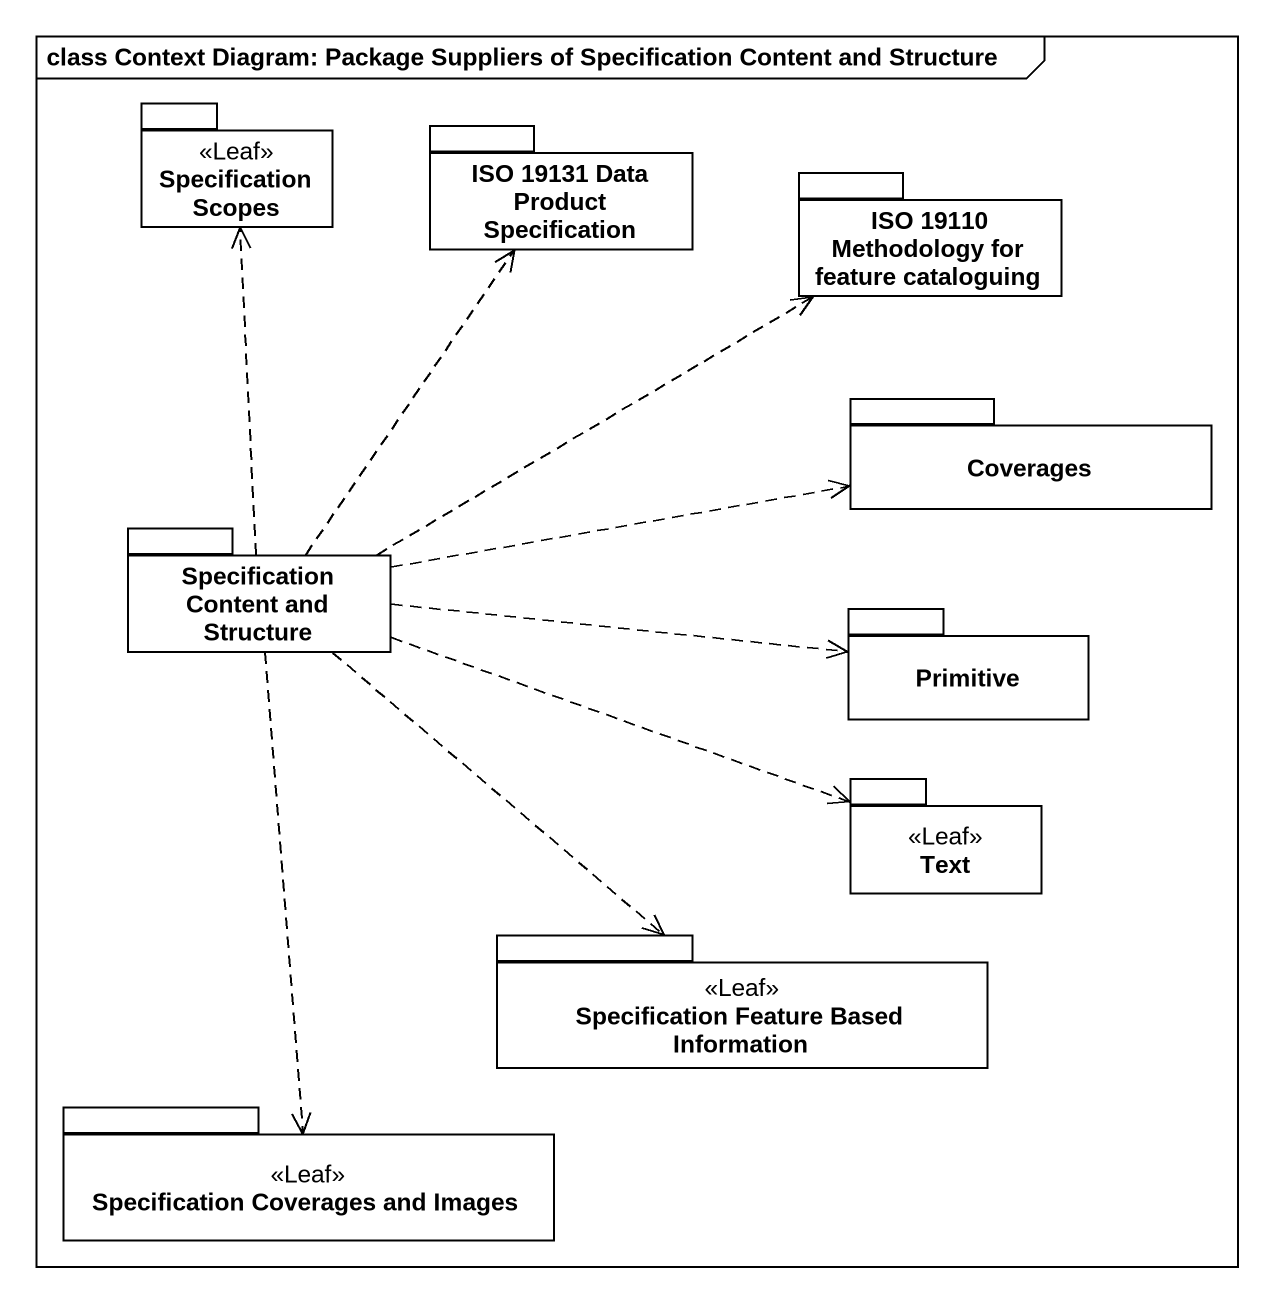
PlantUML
@startuml
mainframe class Context Diagram: Package Suppliers of Specification Content and Structure
package "Specification Scopes" as Specification_Scopes <<Leaf>> {
}
package "ISO 19131 Data Product Specification" as ISO_19131_Data_Product {
}
package "ISO 19110 Methodology for feature cataloguing" as ISO_19110_Methodology_for {
}
package Coverages {
}
package "Specification Content and Structure" as Specification_Content_and {
}
package Primitive {
}
package Text <<Leaf>> {
}
package "Specification Feature Based Information" as Specification_Feature_Based <<Leaf>> {
}
package "Specification Coverages and Images" as Specification_Coverages_and <<Leaf>> {
}
Specification_Content_and .up.> Specification_Scopes
Specification_Content_and .up.> ISO_19131_Data_Product
Specification_Content_and .right.> ISO_19110_Methodology_for
Specification_Content_and .right.> Coverages
Specification_Content_and .right.> Primitive
Specification_Content_and .right.> Text
Specification_Content_and ..> Specification_Feature_Based
Specification_Content_and ..> Specification_Coverages_and
@enduml
